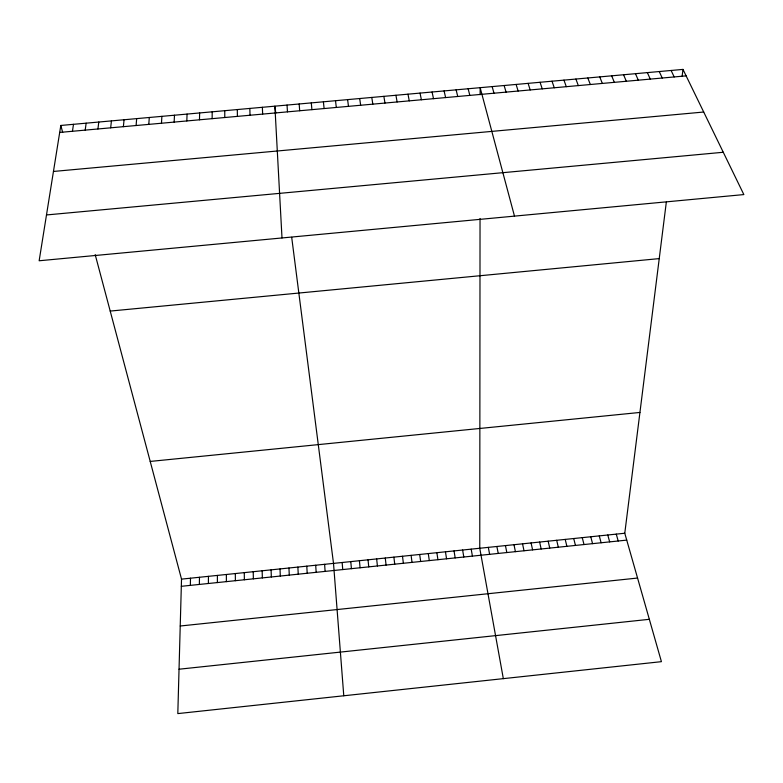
<?xml version="1.0" encoding="UTF-8"?>
<svg xmlns="http://www.w3.org/2000/svg" width="783" height="783" viewBox="0 0 783 783"><rect width="100%" height="100%" fill="white"/><g stroke="black" fill="none" stroke-linecap="round" stroke-linejoin="round"><path stroke-width="1.17" d="M480.038 218.496L479.764 548.257L503.332 678.646M480.145 94.723L480.145 87.676L514.48 216.118M217.38 582.572L217.4 575.417M212.134 118.664L212.203 111.812M208.376 583.511L208.444 576.347M199.362 584.441L199.469 577.277M199.479 119.809L199.636 112.948M190.347 585.381L190.494 578.197M95.193 254.632L181.519 579.126L177.81 713.597L661.42 661.664L624.775 533.243L666.323 202.122M186.824 120.944L187.059 114.083M174.149 122.089L174.482 115.209M161.474 123.234L161.885 116.344M148.79 124.38L149.289 117.479M136.085 125.525L136.673 118.615M123.381 126.68L124.057 119.76M110.667 127.825L111.431 120.895M97.934 128.97L98.785 122.031M682.091 76.489L682.982 69.403L60.82 125.456L39.15 260.768L743.85 194.576L682.982 69.403M85.2 130.125L86.14 123.176M72.457 131.27L73.485 124.311M180.227 626.009L637.558 578.05M179.033 669.22L649.342 619.314M181.519 579.126L624.775 533.243M181.323 586.31L626.733 540.113M150.209 461.432L639.936 412.445M110.207 311.076L659.237 258.605M53.45 171.457L703.711 112.028M46.491 214.953L723.277 152.264M59.704 132.425L686.123 75.863M671.119 70.47L674.183 76.94M659.247 71.537L662.222 78.026M647.365 72.613L650.262 79.103M635.473 73.68L638.292 80.179M623.571 74.757L626.322 81.266M611.67 75.824L614.332 82.352M599.749 76.9L602.333 83.429M587.827 77.977L590.333 84.515M575.896 79.044L578.324 85.601M563.956 80.12L566.295 86.688M552.015 81.197L554.266 87.774M540.055 82.274L542.237 88.861M528.094 83.36L530.189 89.947M516.114 84.437L518.131 91.034M504.135 85.513L506.072 92.12M492.145 86.59L493.995 93.216M616.28 534.123L618.198 541.004M607.784 535.004L609.654 541.885M599.279 535.885L601.109 542.776M60.82 125.456L62.679 132.425M590.764 536.766L592.565 543.656M468.136 88.753L469.829 95.399M582.249 537.647L584.01 544.547M573.733 538.528L575.446 545.438M565.218 539.409L566.882 546.319M456.127 89.839L457.732 96.485M556.684 540.29L558.318 547.209M548.159 541.18L549.744 548.1M444.098 90.926L445.625 97.581M539.624 542.061L541.17 548.991M531.08 542.942L532.597 549.881M432.069 92.002L433.518 98.678M522.545 543.833L524.013 550.772M513.991 544.714L515.42 551.663M420.031 93.089L421.391 99.764M505.446 545.594L506.826 552.553M496.882 546.485L498.233 553.444M407.982 94.175L409.264 100.86M488.328 547.366L489.629 554.335M395.924 95.262L397.118 101.956M471.19 549.147L472.413 556.126M462.626 550.028L463.8 557.016M383.856 96.348L384.972 103.053M454.042 550.919L455.177 557.907M445.458 551.809L446.555 558.808M371.788 97.435L372.816 104.159M436.875 552.7L437.932 559.698M428.291 553.591L429.299 560.589M359.7 98.531L360.65 105.255M419.688 554.472L420.657 561.489M411.095 555.362L412.024 562.39M347.613 99.617L348.474 106.351M275.782 113.183L274.882 106.165L281.997 237.954M291.697 237.308L333.509 563.398L343.776 695.774M402.491 556.253L403.372 563.28M393.888 557.144L394.73 564.181M335.516 100.704L336.299 107.447M385.275 558.034L386.078 565.081M376.652 558.935L377.416 565.972M323.408 101.8L324.103 108.553M368.039 559.825L368.754 566.872M359.417 560.716L360.082 567.773M311.291 102.886L311.908 109.649M350.784 561.607L351.42 568.673M342.151 562.507L342.739 569.574M299.165 103.982L299.693 110.755M324.612 564.318L325.111 571.404M287.028 105.069L287.478 111.861M315.696 565.238L316.166 572.324M306.789 566.168L307.2 573.254M297.873 567.088L298.245 574.184M288.947 568.008L289.279 575.114M262.364 107.291L262.648 114.103M280.02 568.938L280.304 576.043M271.094 569.858L271.329 576.973M249.836 108.426L250.031 115.238M262.158 570.787L262.354 577.913M253.212 571.707L253.369 578.843M237.298 109.551L237.406 116.383M244.267 572.637L244.374 579.772M235.321 573.557L235.389 580.702M226.365 574.487L226.385 581.642M224.76 110.687L224.78 117.519"/></g></svg>
